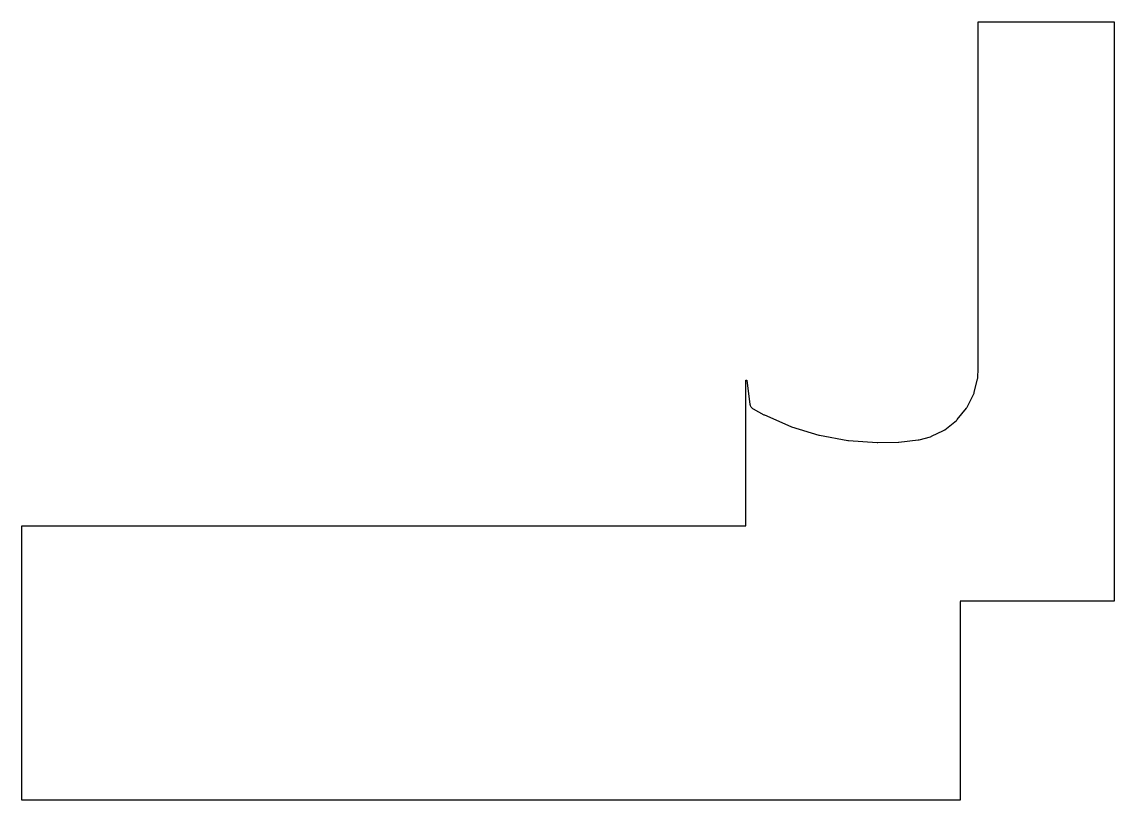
# Model space of a CAD drawing. Header units: millimetres. Extents: x 0 to 362, y 0 to 258.
import ezdxf

# ---------------------------------------------------------------- set-up
doc = ezdxf.new("R2010")
doc.units = ezdxf.units.MM

msp = doc.modelspace()

# ---------------------------------------------------------------- linework, layer by layer
msp.add_lwpolyline([(362, 258.07), (362, 66), (311, 66), (311.04, 65.93), (311.04, 65.93), (311.03, 65.93), (311.03, 65.92), (311.02, 65.92), (311.01, 65.92), (311.01, 65.92), (311, 65.92), (311, 65.92), (311, 0), (0, 0), (0, 91), (239.98, 91), (239.98, 139.21), (240.25, 139.23), (241.31, 131.22), (241.34, 131.03), (241.39, 130.85), (241.46, 130.67), (241.55, 130.51), (241.65, 130.34), (241.76, 130.19), (241.89, 130.05), (242.03, 129.93), (242.19, 129.82), (242.35, 129.72), (245.95, 127.8), (246.09, 127.73), (254.84, 123.92), (255.05, 123.84), (264.16, 121.05), (264.39, 121), (273.77, 119.26), (273.99, 119.23), (283.5, 118.55), (283.69, 118.54), (290.5, 118.72), (290.66, 118.74), (297.05, 119.43), (297.21, 119.45), (297.36, 119.48), (301.16, 120.51), (301.34, 120.57), (301.52, 120.65), (305.48, 122.59), (305.66, 122.69), (305.84, 122.81), (309.7, 125.85), (309.87, 126), (310.02, 126.17), (313.1, 129.98), (313.23, 130.16), (313.33, 130.35), (315.5, 134.76), (315.59, 134.96), (315.65, 135.17), (316.75, 139.7), (316.79, 139.91), (316.81, 140.13), (316.88, 143.07), (316.92, 143.07), (316.92, 144.77), (316.92, 144.87), (316.92, 144.87), (316.92, 187.07), (316.92, 258.07)], close=True)

doc.saveas('drawing.dxf')
